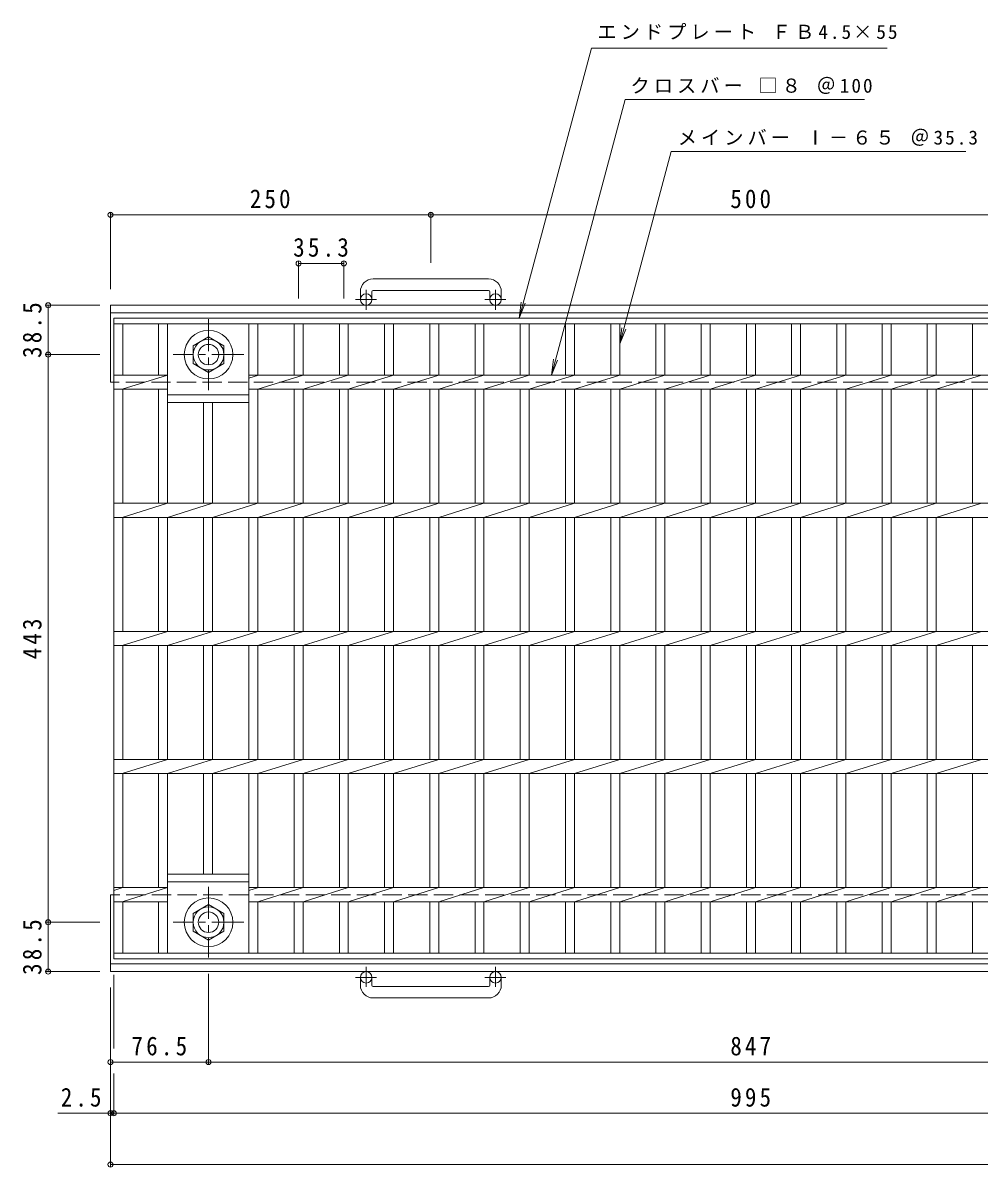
# Model space of a CAD drawing. Units: millimetres, scale not verified. Extents: x -929 to 914, y -686 to 662.
# Drawn here: x -929 to -183, y -231 to 662 of the extents above; entities that cross this region are included whole.
import ezdxf

# ---------------------------------------------------------------- set-up
doc = ezdxf.new("R2010")
doc.units = ezdxf.units.MM
doc.header["$LTSCALE"] = 5
doc.header["$PDMODE"] = 32
doc.header["$PDSIZE"] = 4
doc.linetypes.add('CHAIN1', pattern=[8, 5, -1, 1, -1])
doc.linetypes.add('DASHED3', pattern=[4, 3, -1])
for name, color, linetype, lineweight in [('0-1_躯体', 2, 'Continuous', 9), ('0-2_仕上', 3, 'Continuous', 9), ('0-4_その他', 7, 'Continuous', 9), ('0-5_寸法', 7, 'Continuous', 9)]:
    doc.layers.add(name, color=color, linetype=linetype, lineweight=lineweight)
doc.styles.add('ＭＳ ゴシック', font='')
doc.styles.get('ＭＳ ゴシック').set_extended_font_data('MS Gothic')

msp = doc.modelspace()

# ---------------------------------------------------------------- linework, layer by layer
at = {"layer": '0-1_躯体'}
for p, q in [((-565.846, 462.636), (-655.846, 462.636)), ((-665.846, 452.637), (-665.846, 446.537)), ((-656.846, 452.637), (-656.846, 446.537)), ((-655.846, 453.636), (-565.846, 453.636)), ((-564.846, 452.637), (-564.846, 446.537)), ((-555.846, 452.637), (-555.846, 446.537)), ((-860.846, 382.036), (-860.846, 442.037)), ((266.483, 442.037), (-860.846, 442.037)), ((264.437, 436.036), (-860.846, 436.036)), ((-860.846, -77.964), (-860.846, -17.964)), ((248.074, -71.964), (-860.846, -71.964)), ((246.028, -77.964), (-860.846, -77.964)), ((-665.846, -88.564), (-665.846, -82.464)), ((-656.846, -88.564), (-656.846, -82.464)), ((-564.846, -88.564), (-564.846, -82.464)), ((-555.846, -88.564), (-555.846, -82.464)), ((-655.846, -89.564), (-565.846, -89.564)), ((-565.846, -98.564), (-655.846, -98.564))]:
    msp.add_line(p, q, dxfattribs=at)
at = {"layer": '0-1_躯体', "linetype": 'CHAIN1'}
for p, q in [((-653.183, 446.537), (-669.59, 446.537)), ((-661.346, 438.429), (-661.346, 454.026)), ((-552.183, 446.537), (-568.59, 446.537)), ((-560.346, 438.429), (-560.346, 454.026)), ((-784.346, 431.173), (-784.346, 375.9)), ((-756.71, 403.536), (-811.983, 403.536)), ((-784.346, -11.827), (-784.346, -67.101)), ((-756.71, -39.464), (-811.983, -39.464)), ((-661.346, -74.357), (-661.346, -89.954)), ((-560.346, -74.357), (-560.346, -89.954)), ((-653.183, -82.464), (-669.59, -82.464)), ((-552.183, -82.464), (-568.59, -82.464))]:
    msp.add_line(p, q, dxfattribs=at)
at = {"layer": '0-1_躯体', "linetype": 'DASHED3'}
for p, q in [((246.028, 382.036), (-860.846, 382.036)), ((266.483, -17.964), (-860.846, -17.964))]:
    msp.add_line(p, q, dxfattribs=at)
at = {"layer": '0-1_躯体'}
for points in [[(-796.347, 410.464), (-796.347, 396.608), (-784.346, 389.679), (-772.347, 396.608), (-772.347, 410.464), (-784.346, 417.393)], [(-796.347, -46.392), (-796.347, -32.535), (-784.346, -25.607), (-772.347, -32.535), (-772.347, -46.392), (-784.346, -53.32)]]:
    msp.add_lwpolyline(points, close=True, dxfattribs=at)
for centre, radius in [((-661.346, 446.537), 4.5), ((-560.346, 446.537), 4.5), ((-784.346, 403.536), 19), ((-784.346, 403.536), 12), ((-784.346, 403.536), 8), ((-784.346, -39.464), 19), ((-784.346, -39.464), 12), ((-784.346, -39.464), 8), ((-661.346, -82.464), 4.5), ((-560.346, -82.464), 4.5)]:
    msp.add_circle(centre, radius, dxfattribs=at)
for centre, radius, start, end in [((-655.846, 452.637), 10, 90, 180), ((-565.846, 452.637), 10, 0, 90), ((-655.846, 452.637), 1, 90, 180), ((-565.846, 452.637), 1, 0, 90), ((-655.846, -88.564), 10, 180, 270), ((-655.846, -88.564), 1, 180, 270), ((-565.846, -88.564), 10, 270, 0), ((-565.846, -88.564), 1, 270, 0)]:
    msp.add_arc(centre, radius, start, end, dxfattribs=at)
at = {"layer": '0-2_仕上'}
for p, q in [((-858.346, 432.037), (136.655, 432.037)), ((-858.346, -67.964), (-858.346, 432.037)), ((-858.346, 427.537), (136.655, 427.537)), ((-851.345, 387.537), (-851.345, 427.537)), ((-823.445, 427.537), (-823.445, 387.537)), ((-816.446, 427.537), (-816.446, 287.537)), ((-752.845, 427.537), (-752.845, 287.537)), ((-745.845, 427.537), (-745.845, 387.537)), ((-717.546, 427.537), (-717.546, 387.537)), ((-710.546, 427.537), (-710.546, 387.537)), ((-682.247, 427.537), (-682.247, 387.537)), ((-675.247, 427.537), (-675.247, 387.537)), ((-646.948, 427.537), (-646.948, 387.537)), ((-639.948, 427.537), (-639.948, 387.537)), ((-611.648, 427.537), (-611.648, 387.537)), ((-604.648, 427.537), (-604.648, 387.537)), ((-576.349, 427.537), (-576.349, 387.537)), ((-569.349, 427.537), (-569.349, 387.537)), ((-541.05, 427.537), (-541.05, 387.537)), ((-534.05, 427.537), (-534.05, 387.537)), ((-505.751, 427.537), (-505.751, 387.537)), ((-498.751, 427.537), (-498.751, 387.537)), ((-470.452, 427.537), (-470.452, 387.537)), ((-463.452, 427.537), (-463.452, 387.537)), ((-435.153, 427.537), (-435.153, 387.537)), ((-428.153, 427.537), (-428.153, 387.537)), ((-399.854, 427.537), (-399.854, 387.537)), ((-392.854, 427.537), (-392.854, 387.537)), ((-364.554, 427.537), (-364.554, 387.537)), ((-357.555, 427.537), (-357.555, 387.537)), ((-329.255, 427.537), (-329.255, 387.537)), ((-322.255, 427.537), (-322.255, 387.537)), ((-293.956, 427.537), (-293.956, 387.537)), ((-286.956, 427.537), (-286.956, 387.537)), ((-258.657, 427.537), (-258.657, 387.537)), ((-251.657, 427.537), (-251.657, 387.537)), ((-223.358, 427.537), (-223.358, 387.537)), ((-216.358, 427.537), (-216.358, 387.537)), ((-188.059, 427.537), (-188.059, 387.537)), ((-858.346, 387.537), (-816.446, 387.537)), ((-851.746, 376.537), (-816.446, 387.537)), ((-752.845, 387.537), (30.755, 387.537)), ((-752.845, 385.231), (-745.445, 387.537)), ((-745.846, 376.537), (-710.546, 387.537)), ((-710.546, 376.537), (-675.246, 387.537)), ((-675.247, 376.537), (-639.947, 387.537)), ((-639.948, 376.537), (-604.648, 387.537)), ((-604.648, 376.537), (-569.348, 387.537)), ((-569.349, 376.537), (-534.049, 387.537)), ((-534.05, 376.537), (-498.75, 387.537)), ((-498.751, 376.537), (-463.451, 387.537)), ((-463.452, 376.537), (-428.152, 387.537)), ((-428.153, 376.537), (-392.853, 387.537)), ((-392.854, 376.537), (-357.554, 387.537)), ((-357.555, 376.537), (-322.254, 387.537)), ((-322.255, 376.537), (-286.955, 387.537)), ((-286.956, 376.537), (-251.656, 387.537)), ((-251.657, 376.537), (-216.357, 387.537)), ((-216.358, 376.537), (-181.058, 387.537)), ((-858.346, 376.537), (-816.446, 376.537)), ((-851.345, 287.537), (-851.345, 376.537)), ((-823.445, 376.537), (-823.445, 287.537)), ((-752.845, 376.537), (30.755, 376.537)), ((-745.845, 376.537), (-745.845, 287.537)), ((-717.546, 376.537), (-717.546, 287.537)), ((-710.546, 376.537), (-710.546, 287.537)), ((-682.247, 376.537), (-682.247, 287.537)), ((-675.247, 376.537), (-675.247, 287.537)), ((-646.948, 376.537), (-646.948, 287.537)), ((-639.948, 376.537), (-639.948, 287.537)), ((-611.648, 376.537), (-611.648, 287.537)), ((-604.648, 376.537), (-604.648, 287.537)), ((-576.349, 376.537), (-576.349, 287.537)), ((-569.349, 376.537), (-569.349, 287.537)), ((-541.05, 376.537), (-541.05, 287.537)), ((-534.05, 376.537), (-534.05, 287.537)), ((-505.751, 376.537), (-505.751, 287.537)), ((-498.751, 376.537), (-498.751, 287.537)), ((-470.452, 376.537), (-470.452, 287.537)), ((-463.452, 376.537), (-463.452, 287.537)), ((-435.153, 376.537), (-435.153, 287.537)), ((-428.153, 376.537), (-428.153, 287.537)), ((-399.854, 376.537), (-399.854, 287.537)), ((-392.854, 376.537), (-392.854, 287.537)), ((-364.554, 376.537), (-364.554, 287.537)), ((-357.555, 376.537), (-357.555, 287.537)), ((-329.255, 376.537), (-329.255, 287.537)), ((-322.255, 376.537), (-322.255, 287.537)), ((-293.956, 376.537), (-293.956, 287.537)), ((-286.956, 376.537), (-286.956, 287.537)), ((-258.657, 376.537), (-258.657, 287.537)), ((-251.657, 376.537), (-251.657, 287.537)), ((-223.358, 376.537), (-223.358, 287.537)), ((-216.358, 376.537), (-216.358, 287.537)), ((-188.059, 376.537), (-188.059, 287.537)), ((-816.446, 372.037), (-752.845, 372.037)), ((-816.446, 366.037), (-752.845, 366.037)), ((-788.145, 366.037), (-788.145, 287.537)), ((-781.146, 366.037), (-781.146, 287.537)), ((-858.346, 287.537), (136.655, 287.537)), ((-851.746, 276.536), (-816.446, 287.537)), ((-816.446, 276.536), (-781.146, 287.537)), ((-781.146, 276.536), (-745.846, 287.537)), ((-745.846, 276.536), (-710.546, 287.537)), ((-710.546, 276.536), (-675.246, 287.537)), ((-675.247, 276.536), (-639.947, 287.537)), ((-639.948, 276.536), (-604.648, 287.537)), ((-604.648, 276.536), (-569.348, 287.537)), ((-569.349, 276.536), (-534.049, 287.537)), ((-534.05, 276.536), (-498.75, 287.537)), ((-498.751, 276.536), (-463.451, 287.537)), ((-463.452, 276.536), (-428.152, 287.537)), ((-428.153, 276.536), (-392.853, 287.537)), ((-392.854, 276.536), (-357.554, 287.537)), ((-357.555, 276.536), (-322.254, 287.537)), ((-322.255, 276.536), (-286.955, 287.537)), ((-286.956, 276.536), (-251.656, 287.537)), ((-251.657, 276.536), (-216.357, 287.537)), ((-216.358, 276.536), (-181.058, 287.537)), ((-858.346, 276.536), (136.655, 276.536)), ((-851.345, 187.537), (-851.345, 276.536)), ((-823.445, 276.536), (-823.445, 187.537)), ((-816.446, 276.536), (-816.446, 187.537)), ((-788.145, 276.536), (-788.145, 187.537)), ((-781.146, 276.536), (-781.146, 187.537)), ((-752.845, 276.536), (-752.845, 187.537)), ((-745.845, 276.536), (-745.845, 187.537)), ((-717.546, 276.536), (-717.546, 187.537)), ((-710.546, 276.536), (-710.546, 187.537)), ((-682.247, 276.536), (-682.247, 187.537)), ((-675.247, 276.536), (-675.247, 187.537)), ((-646.948, 276.536), (-646.948, 187.537)), ((-639.948, 276.536), (-639.948, 187.537)), ((-611.648, 276.536), (-611.648, 187.537)), ((-604.648, 276.536), (-604.648, 187.537)), ((-576.349, 276.536), (-576.349, 187.537)), ((-569.349, 276.536), (-569.349, 187.537)), ((-541.05, 276.536), (-541.05, 187.537)), ((-534.05, 276.536), (-534.05, 187.537)), ((-505.751, 276.536), (-505.751, 187.537)), ((-498.751, 276.536), (-498.751, 187.537)), ((-470.452, 276.536), (-470.452, 187.537)), ((-463.452, 276.536), (-463.452, 187.537)), ((-435.153, 276.536), (-435.153, 187.537)), ((-428.153, 276.536), (-428.153, 187.537)), ((-399.854, 276.536), (-399.854, 187.537)), ((-392.854, 276.536), (-392.854, 187.537)), ((-364.554, 276.536), (-364.554, 187.537)), ((-357.555, 276.536), (-357.555, 187.537)), ((-329.255, 276.536), (-329.255, 187.537)), ((-322.255, 276.536), (-322.255, 187.537)), ((-293.956, 276.536), (-293.956, 187.537)), ((-286.956, 276.536), (-286.956, 187.537)), ((-258.657, 276.536), (-258.657, 187.537)), ((-251.657, 276.536), (-251.657, 187.537)), ((-223.358, 276.536), (-223.358, 187.537)), ((-216.358, 276.536), (-216.358, 187.537)), ((-188.059, 276.536), (-188.059, 187.537)), ((-858.346, 187.537), (136.655, 187.537)), ((-851.746, 176.536), (-816.446, 187.537)), ((-816.446, 176.536), (-781.146, 187.537)), ((-781.146, 176.536), (-745.846, 187.537)), ((-745.846, 176.536), (-710.546, 187.537)), ((-710.546, 176.536), (-675.246, 187.537)), ((-675.247, 176.536), (-639.947, 187.537)), ((-639.948, 176.536), (-604.648, 187.537)), ((-604.648, 176.536), (-569.348, 187.537)), ((-569.349, 176.536), (-534.049, 187.537)), ((-534.05, 176.536), (-498.75, 187.537)), ((-498.751, 176.536), (-463.451, 187.537)), ((-463.452, 176.536), (-428.152, 187.537)), ((-428.153, 176.536), (-392.853, 187.537)), ((-392.854, 176.536), (-357.554, 187.537)), ((-357.555, 176.536), (-322.254, 187.537)), ((-322.255, 176.536), (-286.955, 187.537)), ((-286.956, 176.536), (-251.656, 187.537)), ((-251.657, 176.536), (-216.357, 187.537)), ((-216.358, 176.536), (-181.058, 187.537)), ((-858.346, 176.536), (136.655, 176.536)), ((-851.345, 87.537), (-851.345, 176.536)), ((-823.445, 176.536), (-823.445, 87.537)), ((-816.446, 176.536), (-816.446, 87.537)), ((-788.145, 176.536), (-788.145, 87.537)), ((-781.146, 176.536), (-781.146, 87.537)), ((-752.845, 176.536), (-752.845, 87.537)), ((-745.845, 176.536), (-745.845, 87.537)), ((-717.546, 176.536), (-717.546, 87.537)), ((-710.546, 176.536), (-710.546, 87.537)), ((-682.247, 176.536), (-682.247, 87.537)), ((-675.247, 176.536), (-675.247, 87.537)), ((-646.948, 176.536), (-646.948, 87.537)), ((-639.948, 176.536), (-639.948, 87.537)), ((-611.648, 176.536), (-611.648, 87.537)), ((-604.648, 176.536), (-604.648, 87.537)), ((-576.349, 176.536), (-576.349, 87.537)), ((-569.349, 176.536), (-569.349, 87.537)), ((-541.05, 176.536), (-541.05, 87.537)), ((-534.05, 176.536), (-534.05, 87.537)), ((-505.751, 176.536), (-505.751, 87.537)), ((-498.751, 176.536), (-498.751, 87.537)), ((-470.452, 176.536), (-470.452, 87.537)), ((-463.452, 176.536), (-463.452, 87.537)), ((-435.153, 176.536), (-435.153, 87.537)), ((-428.153, 176.536), (-428.153, 87.537)), ((-399.854, 176.536), (-399.854, 87.537)), ((-392.854, 176.536), (-392.854, 87.537)), ((-364.554, 176.536), (-364.554, 87.537)), ((-357.555, 176.536), (-357.555, 87.537)), ((-329.255, 176.536), (-329.255, 87.537)), ((-322.255, 176.536), (-322.255, 87.537)), ((-293.956, 176.536), (-293.956, 87.537)), ((-286.956, 176.536), (-286.956, 87.537)), ((-258.657, 176.536), (-258.657, 87.537)), ((-251.657, 176.536), (-251.657, 87.537)), ((-223.358, 176.536), (-223.358, 87.537)), ((-216.358, 176.536), (-216.358, 87.537)), ((-188.059, 176.536), (-188.059, 87.537)), ((-858.346, 87.537), (136.655, 87.537)), ((-851.746, 76.536), (-816.446, 87.537)), ((-816.446, 76.536), (-781.146, 87.537)), ((-781.146, 76.536), (-745.846, 87.537)), ((-745.846, 76.536), (-710.546, 87.537)), ((-710.546, 76.536), (-675.246, 87.537)), ((-675.247, 76.536), (-639.947, 87.537)), ((-639.948, 76.536), (-604.648, 87.537)), ((-604.648, 76.536), (-569.348, 87.537)), ((-569.349, 76.536), (-534.049, 87.537)), ((-534.05, 76.536), (-498.75, 87.537)), ((-498.751, 76.536), (-463.451, 87.537)), ((-463.452, 76.536), (-428.152, 87.537)), ((-428.153, 76.536), (-392.853, 87.537)), ((-392.854, 76.536), (-357.554, 87.537)), ((-357.555, 76.536), (-322.254, 87.537)), ((-322.255, 76.536), (-286.955, 87.537)), ((-286.956, 76.536), (-251.656, 87.537)), ((-251.657, 76.536), (-216.357, 87.537)), ((-216.358, 76.536), (-181.058, 87.537)), ((-858.346, 76.536), (136.655, 76.536)), ((-851.345, -12.464), (-851.345, 76.536)), ((-823.445, 76.536), (-823.445, -12.464)), ((-816.446, 76.536), (-816.446, -63.464)), ((-788.145, 76.536), (-788.145, -1.964)), ((-781.146, 76.536), (-781.146, -1.964)), ((-752.845, 76.536), (-752.845, -63.464)), ((-745.845, 76.536), (-745.845, -12.464)), ((-717.546, 76.536), (-717.546, -12.464)), ((-710.546, 76.536), (-710.546, -12.464)), ((-682.247, 76.536), (-682.247, -12.464)), ((-675.247, 76.536), (-675.247, -12.464)), ((-646.948, 76.536), (-646.948, -12.464)), ((-639.948, 76.536), (-639.948, -12.464)), ((-611.648, 76.536), (-611.648, -12.464)), ((-604.648, 76.536), (-604.648, -12.464)), ((-576.349, 76.536), (-576.349, -12.464)), ((-569.349, 76.536), (-569.349, -12.464)), ((-541.05, 76.536), (-541.05, -12.464)), ((-534.05, 76.536), (-534.05, -12.464)), ((-505.751, 76.536), (-505.751, -12.464)), ((-498.751, 76.536), (-498.751, -12.464)), ((-470.452, 76.536), (-470.452, -12.464)), ((-463.452, 76.536), (-463.452, -12.464)), ((-435.153, 76.536), (-435.153, -12.464)), ((-428.153, 76.536), (-428.153, -12.464)), ((-399.854, 76.536), (-399.854, -12.464)), ((-392.854, 76.536), (-392.854, -12.464)), ((-364.554, 76.536), (-364.554, -12.464)), ((-357.555, 76.536), (-357.555, -12.464)), ((-329.255, 76.536), (-329.255, -12.464)), ((-322.255, 76.536), (-322.255, -12.464)), ((-293.956, 76.536), (-293.956, -12.464)), ((-286.956, 76.536), (-286.956, -12.464)), ((-258.657, 76.536), (-258.657, -12.464)), ((-251.657, 76.536), (-251.657, -12.464)), ((-223.358, 76.536), (-223.358, -12.464)), ((-216.358, 76.536), (-216.358, -12.464)), ((-188.059, 76.536), (-188.059, -12.464)), ((-752.845, -1.964), (-816.446, -1.964)), ((-752.845, -7.964), (-816.446, -7.964)), ((-858.346, -14.645), (-851.345, -12.463)), ((-858.346, -12.464), (-816.446, -12.464)), ((-851.746, -23.463), (-816.446, -12.464)), ((-752.845, -12.464), (30.755, -12.464)), ((-752.845, -14.77), (-745.445, -12.464)), ((-745.846, -23.463), (-710.546, -12.464)), ((-710.546, -23.463), (-675.246, -12.464)), ((-675.247, -23.463), (-639.947, -12.464)), ((-639.948, -23.463), (-604.648, -12.464)), ((-604.648, -23.463), (-569.348, -12.464)), ((-569.349, -23.463), (-534.049, -12.464)), ((-534.05, -23.463), (-498.75, -12.464)), ((-498.751, -23.463), (-463.451, -12.464)), ((-463.452, -23.463), (-428.152, -12.464)), ((-428.153, -23.463), (-392.853, -12.464)), ((-392.854, -23.463), (-357.554, -12.464)), ((-357.555, -23.463), (-322.254, -12.464)), ((-322.255, -23.463), (-286.955, -12.464)), ((-286.956, -23.463), (-251.656, -12.464)), ((-251.657, -23.463), (-216.357, -12.464)), ((-216.358, -23.463), (-181.058, -12.464)), ((-858.346, -23.464), (-816.446, -23.464)), ((-851.345, -63.464), (-851.345, -23.464)), ((-823.445, -23.464), (-823.445, -63.464)), ((-752.845, -23.464), (30.755, -23.464)), ((-745.845, -23.464), (-745.845, -63.464)), ((-717.546, -23.464), (-717.546, -63.464)), ((-710.546, -23.464), (-710.546, -63.464)), ((-682.247, -23.464), (-682.247, -63.464)), ((-675.247, -23.464), (-675.247, -63.464)), ((-646.948, -23.464), (-646.948, -63.464)), ((-639.948, -23.464), (-639.948, -63.464)), ((-611.648, -23.464), (-611.648, -63.464)), ((-604.648, -23.464), (-604.648, -63.464)), ((-576.349, -23.464), (-576.349, -63.464)), ((-569.349, -23.464), (-569.349, -63.464)), ((-541.05, -23.464), (-541.05, -63.464)), ((-534.05, -23.464), (-534.05, -63.464)), ((-505.751, -23.464), (-505.751, -63.464)), ((-498.751, -23.464), (-498.751, -63.464)), ((-470.452, -23.464), (-470.452, -63.464)), ((-463.452, -23.464), (-463.452, -63.464)), ((-435.153, -23.464), (-435.153, -63.464)), ((-428.153, -23.464), (-428.153, -63.464)), ((-399.854, -23.464), (-399.854, -63.464)), ((-392.854, -23.464), (-392.854, -63.464)), ((-364.554, -23.464), (-364.554, -63.464)), ((-357.555, -23.464), (-357.555, -63.464)), ((-329.255, -23.464), (-329.255, -63.464)), ((-322.255, -23.464), (-322.255, -63.464)), ((-293.956, -23.464), (-293.956, -63.464)), ((-286.956, -23.464), (-286.956, -63.464)), ((-258.657, -23.464), (-258.657, -63.464)), ((-251.657, -23.464), (-251.657, -63.464)), ((-223.358, -23.464), (-223.358, -63.464)), ((-216.358, -23.464), (-216.358, -63.464)), ((-188.059, -23.464), (-188.059, -63.464)), ((136.655, -63.464), (-858.346, -63.464)), ((136.655, -67.964), (-858.346, -67.964))]:
    msp.add_line(p, q, dxfattribs=at)
at = {"layer": '0-4_その他'}
for p, q in [((-860.846, 454.537), (-860.846, 514.136)), ((-860.846, 512.636), (186.654, 512.636)), ((-610.846, 475.136), (-610.846, 514.136)), ((-714.046, 447.27), (-714.046, 476.25)), ((-714.046, 474.75), (-678.747, 474.75)), ((-678.747, 447.27), (-678.747, 476.25)), ((-869.16, 442.037), (-911.009, 442.037)), ((-909.509, 403.537), (-909.509, 442.037)), ((-869.16, 403.537), (-911.009, 403.537)), ((-909.509, -39.464), (-909.509, 403.537)), ((-869.16, -39.464), (-911.009, -39.464)), ((-909.509, -77.963), (-909.509, -39.464)), ((-869.16, -77.963), (-911.009, -77.963)), ((-784.346, -79.601), (-784.346, -150.064)), ((-858.346, -80.464), (-858.346, -138.012)), ((-860.846, -90.464), (-860.846, -230.064)), ((-860.846, -148.564), (62.655, -148.564)), ((-858.346, -157.578), (-858.346, -190.064)), ((-901.922, -188.564), (164.525, -188.564)), ((-860.846, -228.564), (186.654, -228.564))]:
    msp.add_line(p, q, dxfattribs=at)
for p in [(-860.846, 512.636), (-610.846, 512.636), (-714.046, 474.75), (-678.747, 474.75), (-909.509, 442.037), (-909.509, 403.537), (-909.509, -39.464), (-909.509, -77.963), (-860.846, -148.564), (-784.346, -148.564), (-860.846, -188.564), (-858.346, -188.564), (-860.846, -228.564)]:
    msp.add_point(p, dxfattribs=at)
at = {"layer": '0-5_寸法'}
for p, q in [((-541.908, 432.037), (-485.478, 642.636)), ((-485.478, 642.636), (-254.62, 642.636)), ((-516.702, 387.537), (-459.066, 602.636)), ((-459.066, 602.636), (-272.503, 602.636)), ((-423.249, 562.018), (-193.288, 562.018)), ((-541.908, 432.037), (-540.276, 444.43)), ((-541.908, 432.037), (-537.124, 443.585)), ((-463.452, 411.978), (-458.668, 423.526)), ((-516.702, 387.537), (-515.07, 399.93)), ((-516.702, 387.537), (-511.918, 399.085))]:
    msp.add_line(p, q, dxfattribs=at)
msp.add_lwpolyline([(-423.249, 562.018), (-463.452, 411.978), (-461.82, 424.371)], dxfattribs=at)

# ---------------------------------------------------------------- texts
at = {"layer": '0-4_その他', "color": 2, "char_height": 14.66, "attachment_point": 7, "style": 'ＭＳ ゴシック'}
for s, insert in [('\\T1.27;\\W0.9;250', (-752.096, 517.636)), ('\\T1.27;\\W0.9;500', (-377.096, 517.636)), ('\\T1.28;\\W0.9;35.3', (-718.271, 479.75)), ('\\T1.28;\\W0.9;76.5', (-844.471, -143.564)), ('\\T1.27;\\W0.9;847', (-377.096, -143.564)), ('\\T1.27;\\W0.9;2.5', (-899.664, -183.564)), ('\\T1.27;\\W0.9;995', (-377.096, -183.564))]:
    msp.add_mtext(s, dxfattribs=dict(at, insert=insert))
at = {"layer": '0-4_その他', "color": 2, "char_height": 14.66, "attachment_point": 7, "rotation": 90, "style": 'ＭＳ ゴシック'}
for s, insert in [('\\T1.28;\\W0.9;38.5', (-914.509, 400.912)), ('\\T1.27;\\W0.9;443', (-914.509, 165.786)), ('\\T1.28;\\W0.9;38.5', (-914.509, -80.589))]:
    msp.add_mtext(s, dxfattribs=dict(at, insert=insert))
at = {"layer": '0-5_寸法', "char_height": 11, "attachment_point": 7, "style": 'ＭＳ ゴシック'}
for s, insert in [('\\T1.21;エンドプレート\\~ＦＢ4.5×55', (-480.87, 649.314)), ('\\T1.21;クロスバー\\~□８\\~＠100', (-455.003, 606.911)), ('\\T1.21;メインバー\\~Ⅰ－６５\\~＠35.3', (-418.151, 566.439))]:
    msp.add_mtext(s, dxfattribs=dict(at, insert=insert))

doc.saveas('drawing.dxf')
